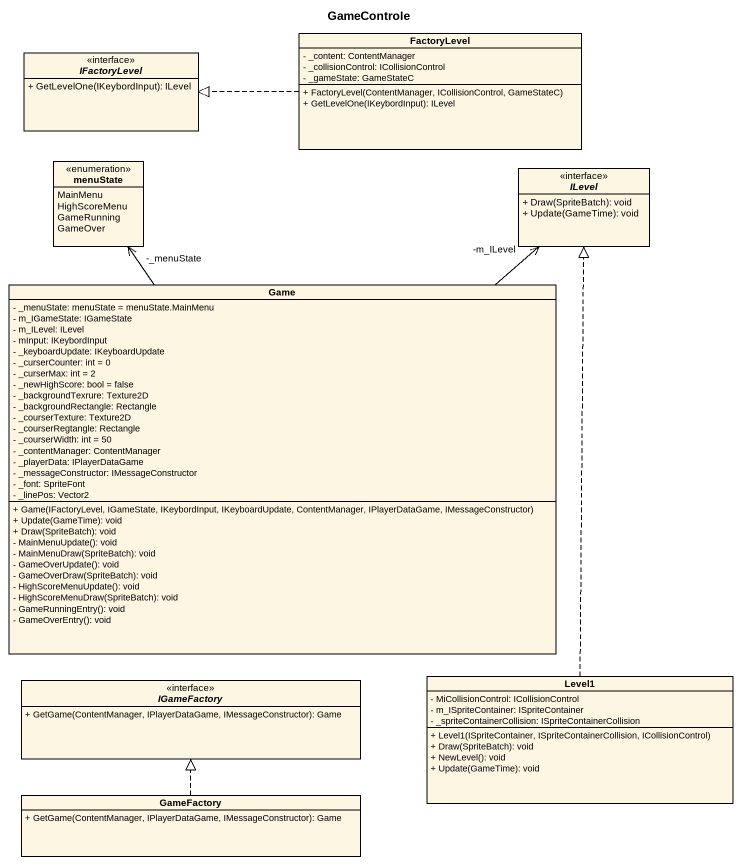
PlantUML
@startuml
title GameControle
hide circle
hide empty members
skinparam classAttributeIconSize 0
class FactoryLevel {
  - _content: ContentManager
  - _collisionControl: ICollisionControl
  - _gameState: GameStateC
  + FactoryLevel(ContentManager, ICollisionControl, GameStateC)
  + GetLevelOne(IKeybordInput): ILevel
}
interface IFactoryLevel <<interface>> {
  + GetLevelOne(IKeybordInput): ILevel
}
enum menuState {
  MainMenu
  HighScoreMenu
  GameRunning
  GameOver
}
interface ILevel <<interface>> {
  + Draw(SpriteBatch): void
  + Update(GameTime): void
}
class Game {
  - _menuState: menuState = menuState.MainMenu
  - m_IGameState: IGameState
  - m_ILevel: ILevel
  - mInput: IKeybordInput
  - _keyboardUpdate: IKeyboardUpdate
  - _curserCounter: int = 0
  - _curserMax: int = 2
  - _newHighScore: bool = false
  - _backgroundTexrure: Texture2D
  - _backgroundRectangle: Rectangle
  - _courserTexture: Texture2D
  - _courserRegtangle: Rectangle
  - _courserWidth: int = 50
  - _contentManager: ContentManager
  - _playerData: IPlayerDataGame
  - _messageConstructor: IMessageConstructor
  - _font: SpriteFont
  - _linePos: Vector2
  + Game(IFactoryLevel, IGameState, IKeybordInput, IKeyboardUpdate, ContentManager, IPlayerDataGame, IMessageConstructor)
  + Update(GameTime): void
  + Draw(SpriteBatch): void
  - MainMenuUpdate(): void
  - MainMenuDraw(SpriteBatch): void
  - GameOverUpdate(): void
  - GameOverDraw(SpriteBatch): void
  - HighScoreMenuUpdate(): void
  - HighScoreMenuDraw(SpriteBatch): void
  - GameRunningEntry(): void
  - GameOverEntry(): void
}
interface IGameFactory <<interface>> {
  + GetGame(ContentManager, IPlayerDataGame, IMessageConstructor): Game
}
class Level1 {
  - MiCollisionControl: ICollisionControl
  - m_ISpriteContainer: ISpriteContainer
  - _spriteContainerCollision: ISpriteContainerCollision
  + Level1(ISpriteContainer, ISpriteContainerCollision, ICollisionControl)
  + Draw(SpriteBatch): void
  + NewLevel(): void
  + Update(GameTime): void
}
class GameFactory {
  + GetGame(ContentManager, IPlayerDataGame, IMessageConstructor): Game
}
FactoryLevel .left.|> IFactoryLevel
Game -up-> "-_menuState" menuState
Game -up-> "-m_ILevel" ILevel
Level1 .up.|> ILevel
GameFactory .up.|> IGameFactory
@enduml
